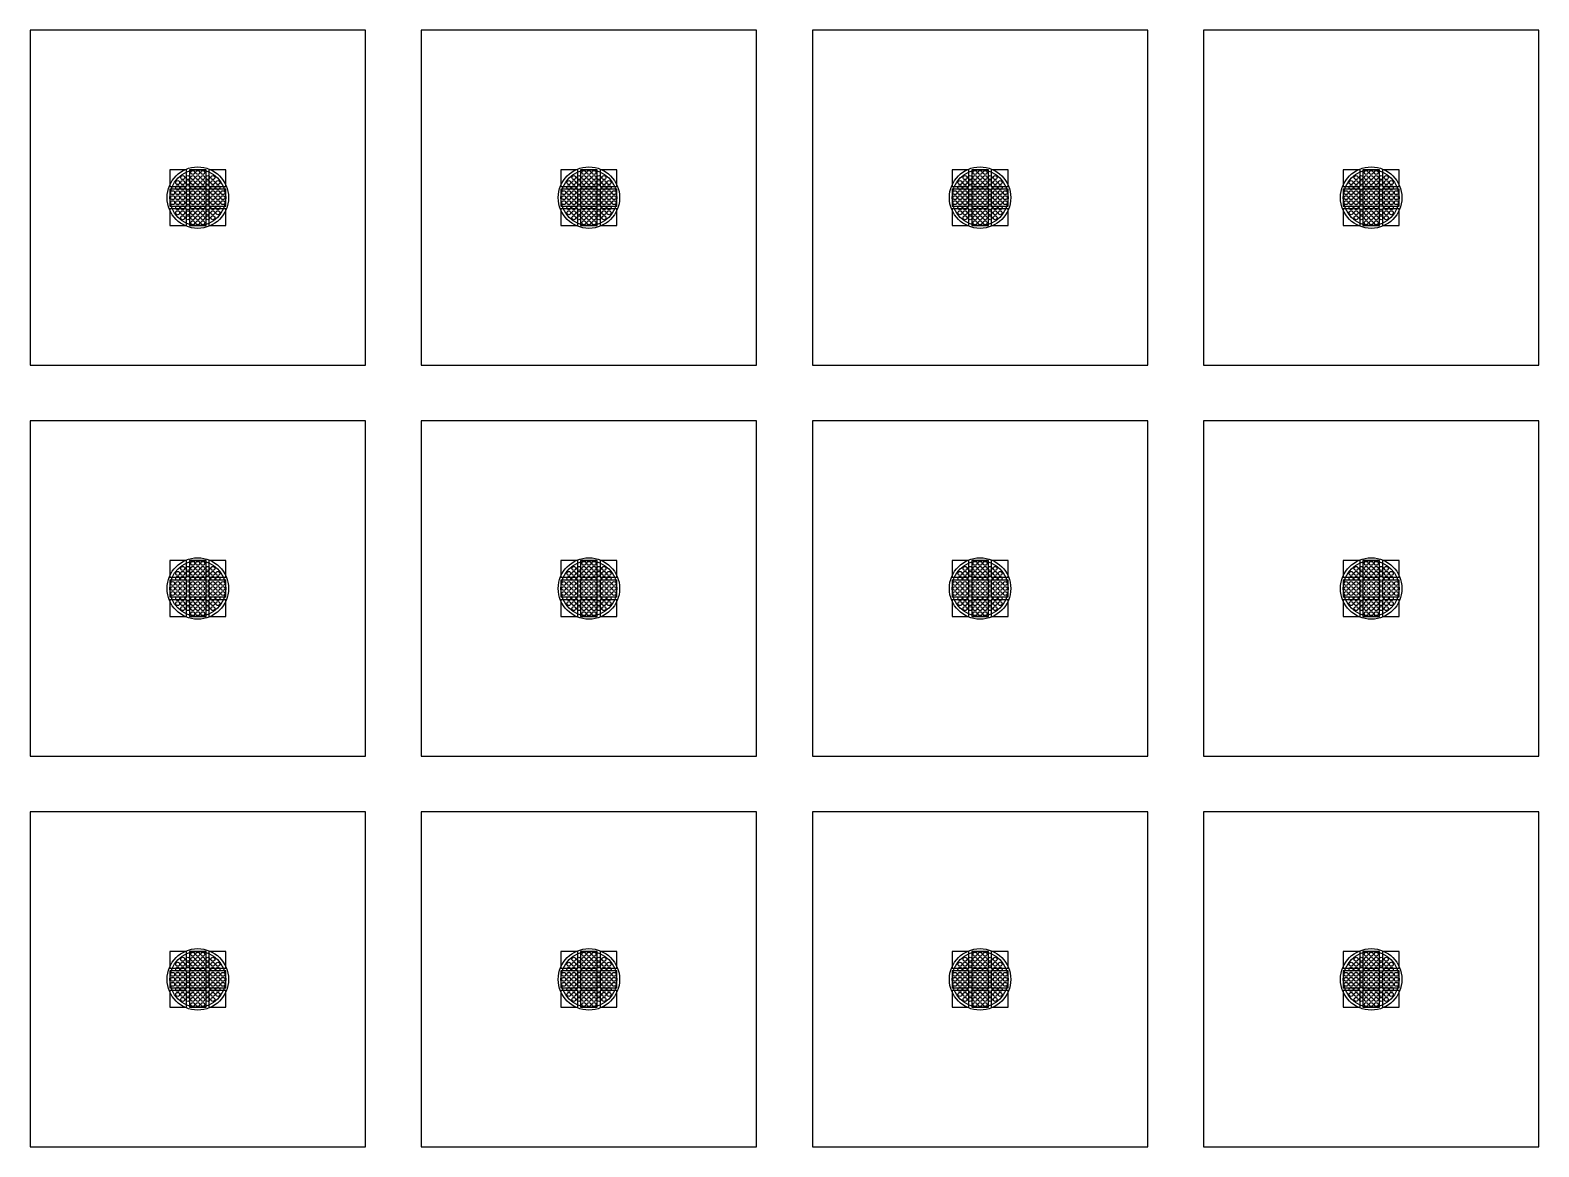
# Model space of a CAD drawing. Extents: x -49 to 54, y -38 to 38.
# Drawn here: x -25 to 2, y -3 to 17 of the extents above; entities that cross this region are included whole.
import ezdxf

# ---------------------------------------------------------------- set-up
doc = ezdxf.new("R2010")
doc.units = 0
for name, color, linetype in [('BACK_LAYER', 5, 'CONTINUOUS'), ('CELL_GRID', 8, 'CONTINUOUS'), ('COND_LAYER_LOWER_ELECTRODE', 6, 'CONTINUOUS'), ('EMITTER', 3, 'CONTINUOUS'), ('LOWER_ELECTRODE', 1, 'CONTINUOUS')]:
    doc.layers.add(name, color=color, linetype=linetype)

msp = doc.modelspace()

# ---------------------------------------------------------------- linework, layer by layer
at = {"layer": 'BACK_LAYER'}
for points in [[(-22.5, 14.2), (-22.2, 14.2), (-22.2, 14.5), (-22.5, 14.5)], [(-22.15, 14.2), (-21.85, 14.2), (-21.85, 14.5), (-22.15, 14.5)], [(-21.8, 14.2), (-21.5, 14.2), (-21.5, 14.5), (-21.8, 14.5)], [(-15.5, 14.2), (-15.2, 14.2), (-15.2, 14.5), (-15.5, 14.5)], [(-15.15, 14.2), (-14.85, 14.2), (-14.85, 14.5), (-15.15, 14.5)], [(-14.8, 14.2), (-14.5, 14.2), (-14.5, 14.5), (-14.8, 14.5)], [(-8.5, 14.2), (-8.2, 14.2), (-8.2, 14.5), (-8.5, 14.5)], [(-8.15, 14.2), (-7.85, 14.2), (-7.85, 14.5), (-8.15, 14.5)], [(-7.8, 14.2), (-7.5, 14.2), (-7.5, 14.5), (-7.8, 14.5)], [(-1.5, 14.2), (-1.2, 14.2), (-1.2, 14.5), (-1.5, 14.5)], [(-1.15, 14.2), (-0.85, 14.2), (-0.85, 14.5), (-1.15, 14.5)], [(-0.8, 14.2), (-0.5, 14.2), (-0.5, 14.5), (-0.8, 14.5)], [(-22.5, 13.85), (-22.2, 13.85), (-22.2, 14.15), (-22.5, 14.15)], [(-22.15, 13.85), (-21.85, 13.85), (-21.85, 14.15), (-22.15, 14.15)], [(-21.8, 13.85), (-21.5, 13.85), (-21.5, 14.15), (-21.8, 14.15)], [(-15.5, 13.85), (-15.2, 13.85), (-15.2, 14.15), (-15.5, 14.15)], [(-15.15, 13.85), (-14.85, 13.85), (-14.85, 14.15), (-15.15, 14.15)], [(-14.8, 13.85), (-14.5, 13.85), (-14.5, 14.15), (-14.8, 14.15)], [(-8.5, 13.85), (-8.2, 13.85), (-8.2, 14.15), (-8.5, 14.15)], [(-8.15, 13.85), (-7.85, 13.85), (-7.85, 14.15), (-8.15, 14.15)], [(-7.8, 13.85), (-7.5, 13.85), (-7.5, 14.15), (-7.8, 14.15)], [(-1.5, 13.85), (-1.2, 13.85), (-1.2, 14.15), (-1.5, 14.15)], [(-1.15, 13.85), (-0.85, 13.85), (-0.85, 14.15), (-1.15, 14.15)], [(-0.8, 13.85), (-0.5, 13.85), (-0.5, 14.15), (-0.8, 14.15)], [(-22.5, 13.5), (-22.2, 13.5), (-22.2, 13.8), (-22.5, 13.8)], [(-22.15, 13.5), (-21.85, 13.5), (-21.85, 13.8), (-22.15, 13.8)], [(-21.8, 13.5), (-21.5, 13.5), (-21.5, 13.8), (-21.8, 13.8)], [(-15.5, 13.5), (-15.2, 13.5), (-15.2, 13.8), (-15.5, 13.8)], [(-15.15, 13.5), (-14.85, 13.5), (-14.85, 13.8), (-15.15, 13.8)], [(-14.8, 13.5), (-14.5, 13.5), (-14.5, 13.8), (-14.8, 13.8)], [(-8.5, 13.5), (-8.2, 13.5), (-8.2, 13.8), (-8.5, 13.8)], [(-8.15, 13.5), (-7.85, 13.5), (-7.85, 13.8), (-8.15, 13.8)], [(-7.8, 13.5), (-7.5, 13.5), (-7.5, 13.8), (-7.8, 13.8)], [(-1.5, 13.5), (-1.2, 13.5), (-1.2, 13.8), (-1.5, 13.8)], [(-1.15, 13.5), (-0.85, 13.5), (-0.85, 13.8), (-1.15, 13.8)], [(-0.8, 13.5), (-0.5, 13.5), (-0.5, 13.8), (-0.8, 13.8)], [(-22.5, 7.2), (-22.2, 7.2), (-22.2, 7.5), (-22.5, 7.5)], [(-22.15, 7.2), (-21.85, 7.2), (-21.85, 7.5), (-22.15, 7.5)], [(-21.8, 7.2), (-21.5, 7.2), (-21.5, 7.5), (-21.8, 7.5)], [(-15.5, 7.2), (-15.2, 7.2), (-15.2, 7.5), (-15.5, 7.5)], [(-15.15, 7.2), (-14.85, 7.2), (-14.85, 7.5), (-15.15, 7.5)], [(-14.8, 7.2), (-14.5, 7.2), (-14.5, 7.5), (-14.8, 7.5)], [(-8.5, 7.2), (-8.2, 7.2), (-8.2, 7.5), (-8.5, 7.5)], [(-8.15, 7.2), (-7.85, 7.2), (-7.85, 7.5), (-8.15, 7.5)], [(-7.8, 7.2), (-7.5, 7.2), (-7.5, 7.5), (-7.8, 7.5)], [(-1.5, 7.2), (-1.2, 7.2), (-1.2, 7.5), (-1.5, 7.5)], [(-1.15, 7.2), (-0.85, 7.2), (-0.85, 7.5), (-1.15, 7.5)], [(-0.8, 7.2), (-0.5, 7.2), (-0.5, 7.5), (-0.8, 7.5)], [(-22.5, 6.85), (-22.2, 6.85), (-22.2, 7.15), (-22.5, 7.15)], [(-22.15, 6.85), (-21.85, 6.85), (-21.85, 7.15), (-22.15, 7.15)], [(-21.8, 6.85), (-21.5, 6.85), (-21.5, 7.15), (-21.8, 7.15)], [(-15.5, 6.85), (-15.2, 6.85), (-15.2, 7.15), (-15.5, 7.15)], [(-15.15, 6.85), (-14.85, 6.85), (-14.85, 7.15), (-15.15, 7.15)], [(-14.8, 6.85), (-14.5, 6.85), (-14.5, 7.15), (-14.8, 7.15)], [(-8.5, 6.85), (-8.2, 6.85), (-8.2, 7.15), (-8.5, 7.15)], [(-8.15, 6.85), (-7.85, 6.85), (-7.85, 7.15), (-8.15, 7.15)], [(-7.8, 6.85), (-7.5, 6.85), (-7.5, 7.15), (-7.8, 7.15)], [(-1.5, 6.85), (-1.2, 6.85), (-1.2, 7.15), (-1.5, 7.15)], [(-1.15, 6.85), (-0.85, 6.85), (-0.85, 7.15), (-1.15, 7.15)], [(-0.8, 6.85), (-0.5, 6.85), (-0.5, 7.15), (-0.8, 7.15)], [(-22.5, 6.5), (-22.2, 6.5), (-22.2, 6.8), (-22.5, 6.8)], [(-22.15, 6.5), (-21.85, 6.5), (-21.85, 6.8), (-22.15, 6.8)], [(-21.8, 6.5), (-21.5, 6.5), (-21.5, 6.8), (-21.8, 6.8)], [(-15.5, 6.5), (-15.2, 6.5), (-15.2, 6.8), (-15.5, 6.8)], [(-15.15, 6.5), (-14.85, 6.5), (-14.85, 6.8), (-15.15, 6.8)], [(-14.8, 6.5), (-14.5, 6.5), (-14.5, 6.8), (-14.8, 6.8)], [(-8.5, 6.5), (-8.2, 6.5), (-8.2, 6.8), (-8.5, 6.8)], [(-8.15, 6.5), (-7.85, 6.5), (-7.85, 6.8), (-8.15, 6.8)], [(-7.8, 6.5), (-7.5, 6.5), (-7.5, 6.8), (-7.8, 6.8)], [(-1.5, 6.5), (-1.2, 6.5), (-1.2, 6.8), (-1.5, 6.8)], [(-1.15, 6.5), (-0.85, 6.5), (-0.85, 6.8), (-1.15, 6.8)], [(-0.8, 6.5), (-0.5, 6.5), (-0.5, 6.8), (-0.8, 6.8)], [(-22.5, 0.2), (-22.2, 0.2), (-22.2, 0.5), (-22.5, 0.5)], [(-22.15, 0.2), (-21.85, 0.2), (-21.85, 0.5), (-22.15, 0.5)], [(-21.8, 0.2), (-21.5, 0.2), (-21.5, 0.5), (-21.8, 0.5)], [(-15.5, 0.2), (-15.2, 0.2), (-15.2, 0.5), (-15.5, 0.5)], [(-15.15, 0.2), (-14.85, 0.2), (-14.85, 0.5), (-15.15, 0.5)], [(-14.8, 0.2), (-14.5, 0.2), (-14.5, 0.5), (-14.8, 0.5)], [(-8.5, 0.2), (-8.2, 0.2), (-8.2, 0.5), (-8.5, 0.5)], [(-8.15, 0.2), (-7.85, 0.2), (-7.85, 0.5), (-8.15, 0.5)], [(-7.8, 0.2), (-7.5, 0.2), (-7.5, 0.5), (-7.8, 0.5)], [(-1.5, 0.2), (-1.2, 0.2), (-1.2, 0.5), (-1.5, 0.5)], [(-1.15, 0.2), (-0.85, 0.2), (-0.85, 0.5), (-1.15, 0.5)], [(-0.8, 0.2), (-0.5, 0.2), (-0.5, 0.5), (-0.8, 0.5)], [(-22.5, -0.15), (-22.2, -0.15), (-22.2, 0.15), (-22.5, 0.15)], [(-22.15, -0.15), (-21.85, -0.15), (-21.85, 0.15), (-22.15, 0.15)], [(-21.8, -0.15), (-21.5, -0.15), (-21.5, 0.15), (-21.8, 0.15)], [(-15.5, -0.15), (-15.2, -0.15), (-15.2, 0.15), (-15.5, 0.15)], [(-15.15, -0.15), (-14.85, -0.15), (-14.85, 0.15), (-15.15, 0.15)], [(-14.8, -0.15), (-14.5, -0.15), (-14.5, 0.15), (-14.8, 0.15)], [(-8.5, -0.15), (-8.2, -0.15), (-8.2, 0.15), (-8.5, 0.15)], [(-8.15, -0.15), (-7.85, -0.15), (-7.85, 0.15), (-8.15, 0.15)], [(-7.8, -0.15), (-7.5, -0.15), (-7.5, 0.15), (-7.8, 0.15)], [(-1.5, -0.15), (-1.2, -0.15), (-1.2, 0.15), (-1.5, 0.15)], [(-1.15, -0.15), (-0.85, -0.15), (-0.85, 0.15), (-1.15, 0.15)], [(-0.8, -0.15), (-0.5, -0.15), (-0.5, 0.15), (-0.8, 0.15)], [(-22.5, -0.5), (-22.2, -0.5), (-22.2, -0.2), (-22.5, -0.2)], [(-22.15, -0.5), (-21.85, -0.5), (-21.85, -0.2), (-22.15, -0.2)], [(-21.8, -0.5), (-21.5, -0.5), (-21.5, -0.2), (-21.8, -0.2)], [(-15.5, -0.5), (-15.2, -0.5), (-15.2, -0.2), (-15.5, -0.2)], [(-15.15, -0.5), (-14.85, -0.5), (-14.85, -0.2), (-15.15, -0.2)], [(-14.8, -0.5), (-14.5, -0.5), (-14.5, -0.2), (-14.8, -0.2)], [(-8.5, -0.5), (-8.2, -0.5), (-8.2, -0.2), (-8.5, -0.2)], [(-8.15, -0.5), (-7.85, -0.5), (-7.85, -0.2), (-8.15, -0.2)], [(-7.8, -0.5), (-7.5, -0.5), (-7.5, -0.2), (-7.8, -0.2)], [(-1.5, -0.5), (-1.2, -0.5), (-1.2, -0.2), (-1.5, -0.2)], [(-1.15, -0.5), (-0.85, -0.5), (-0.85, -0.2), (-1.15, -0.2)], [(-0.8, -0.5), (-0.5, -0.5), (-0.5, -0.2), (-0.8, -0.2)]]:
    msp.add_lwpolyline(points, close=True, dxfattribs=at)
at = {"layer": 'CELL_GRID'}
for points in [[(-25, 11), (-19, 11), (-19, 17), (-25, 17)], [(-18, 11), (-12, 11), (-12, 17), (-18, 17)], [(-11, 11), (-5, 11), (-5, 17), (-11, 17)], [(-4, 11), (2, 11), (2, 17), (-4, 17)], [(-25, 4), (-19, 4), (-19, 10), (-25, 10)], [(-18, 4), (-12, 4), (-12, 10), (-18, 10)], [(-11, 4), (-5, 4), (-5, 10), (-11, 10)], [(-4, 4), (2, 4), (2, 10), (-4, 10)], [(-25, -3), (-19, -3), (-19, 3), (-25, 3)], [(-18, -3), (-12, -3), (-12, 3), (-18, 3)], [(-11, -3), (-5, -3), (-5, 3), (-11, 3)], [(-4, -3), (2, -3), (2, 3), (-4, 3)]]:
    msp.add_lwpolyline(points, close=True, dxfattribs=at)
at = {"layer": 'COND_LAYER_LOWER_ELECTRODE'}
for centre in [(-22, 14), (-15, 14), (-8, 14), (-1, 14), (-22, 7), (-15, 7), (-8, 7), (-1, 7), (-22, 0), (-15, 0), (-8, 0), (-1, 0)]:
    msp.add_circle(centre, 0.55, dxfattribs=at)
at = {"layer": 'EMITTER'}
for centre in [(-22, 14), (-15, 14), (-8, 14), (-1, 14), (-22, 7), (-15, 7), (-8, 7), (-1, 7), (-22, 0), (-15, 0), (-8, 0), (-1, 0)]:
    msp.add_circle(centre, 0.5, dxfattribs=at)
at = {"layer": 'LOWER_ELECTRODE'}
for centre in [(-22.27, 14.36), (-22.18, 14.36), (-22.09, 14.45), (-22.09, 14.36), (-22, 14.45), (-22, 14.36), (-21.91, 14.45), (-21.91, 14.36), (-21.82, 14.36), (-21.73, 14.36), (-15.27, 14.36), (-15.18, 14.36), (-15.09, 14.45), (-15.09, 14.36), (-15, 14.45), (-15, 14.36), (-14.91, 14.45), (-14.91, 14.36), (-14.82, 14.36), (-14.73, 14.36), (-8.27, 14.36), (-8.18, 14.36), (-8.09, 14.45), (-8.09, 14.36), (-8, 14.45), (-8, 14.36), (-7.91, 14.45), (-7.91, 14.36), (-7.82, 14.36), (-7.73, 14.36), (-1.27, 14.36), (-1.18, 14.36), (-1.09, 14.45), (-1.09, 14.36), (-1, 14.45), (-1, 14.36), (-0.91, 14.45), (-0.91, 14.36), (-0.82, 14.36), (-0.73, 14.36), (-22.45, 14.09), (-22.36, 14.27), (-22.36, 14.18), (-22.36, 14.09), (-22.27, 14.27), (-22.27, 14.18), (-22.27, 14.09), (-22.18, 14.27), (-22.18, 14.18), (-22.18, 14.09), (-22.09, 14.27), (-22.09, 14.18), (-22.09, 14.09), (-22, 14.27), (-22, 14.18), (-22, 14.09), (-21.91, 14.27), (-21.91, 14.18), (-21.91, 14.09), (-21.82, 14.27), (-21.82, 14.18), (-21.82, 14.09), (-21.73, 14.27), (-21.73, 14.18), (-21.73, 14.09), (-21.64, 14.27), (-21.64, 14.18), (-21.64, 14.09), (-21.55, 14.09), (-15.45, 14.09), (-15.36, 14.27), (-15.36, 14.18), (-15.36, 14.09), (-15.27, 14.27), (-15.27, 14.18), (-15.27, 14.09), (-15.18, 14.27), (-15.18, 14.18), (-15.18, 14.09), (-15.09, 14.27), (-15.09, 14.18), (-15.09, 14.09), (-15, 14.27), (-15, 14.18), (-15, 14.09), (-14.91, 14.27), (-14.91, 14.18), (-14.91, 14.09), (-14.82, 14.27), (-14.82, 14.18), (-14.82, 14.09), (-14.73, 14.27), (-14.73, 14.18), (-14.73, 14.09), (-14.64, 14.27), (-14.64, 14.18), (-14.64, 14.09), (-14.55, 14.09), (-8.45, 14.09), (-8.36, 14.27), (-8.36, 14.18), (-8.36, 14.09), (-8.27, 14.27), (-8.27, 14.18), (-8.27, 14.09), (-8.18, 14.27), (-8.18, 14.18), (-8.18, 14.09), (-8.09, 14.27), (-8.09, 14.18), (-8.09, 14.09), (-8, 14.27), (-8, 14.18), (-8, 14.09), (-7.91, 14.27), (-7.91, 14.18), (-7.91, 14.09), (-7.82, 14.27), (-7.82, 14.18), (-7.82, 14.09), (-7.73, 14.27), (-7.73, 14.18), (-7.73, 14.09), (-7.64, 14.27), (-7.64, 14.18), (-7.64, 14.09), (-7.55, 14.09), (-1.45, 14.09), (-1.36, 14.27), (-1.36, 14.18), (-1.36, 14.09), (-1.27, 14.27), (-1.27, 14.18), (-1.27, 14.09), (-1.18, 14.27), (-1.18, 14.18), (-1.18, 14.09), (-1.09, 14.27), (-1.09, 14.18), (-1.09, 14.09), (-1, 14.27), (-1, 14.18), (-1, 14.09), (-0.91, 14.27), (-0.91, 14.18), (-0.91, 14.09), (-0.82, 14.27), (-0.82, 14.18), (-0.82, 14.09), (-0.73, 14.27), (-0.73, 14.18), (-0.73, 14.09), (-0.64, 14.27), (-0.64, 14.18), (-0.64, 14.09), (-0.55, 14.09), (-22.45, 14), (-22.45, 13.91), (-22.36, 14), (-22.36, 13.91), (-22.36, 13.82), (-22.27, 14), (-22.27, 13.91), (-22.27, 13.82), (-22.18, 14), (-22.18, 13.91), (-22.18, 13.82), (-22.09, 14), (-22.09, 13.91), (-22.09, 13.82), (-22, 14), (-22, 13.91), (-22, 13.82), (-21.91, 14), (-21.91, 13.91), (-21.91, 13.82), (-21.82, 14), (-21.82, 13.91), (-21.82, 13.82), (-21.73, 14), (-21.73, 13.91), (-21.73, 13.82), (-21.64, 14), (-21.64, 13.91), (-21.64, 13.82), (-21.55, 14), (-21.55, 13.91), (-15.45, 14), (-15.45, 13.91), (-15.36, 14), (-15.36, 13.91), (-15.36, 13.82), (-15.27, 14), (-15.27, 13.91), (-15.27, 13.82), (-15.18, 14), (-15.18, 13.91), (-15.18, 13.82), (-15.09, 14), (-15.09, 13.91), (-15.09, 13.82), (-15, 14), (-15, 13.91), (-15, 13.82), (-14.91, 14), (-14.91, 13.91), (-14.91, 13.82), (-14.82, 14), (-14.82, 13.91), (-14.82, 13.82), (-14.73, 14), (-14.73, 13.91), (-14.73, 13.82), (-14.64, 14), (-14.64, 13.91), (-14.64, 13.82), (-14.55, 14), (-14.55, 13.91), (-8.45, 14), (-8.45, 13.91), (-8.36, 14), (-8.36, 13.91), (-8.36, 13.82), (-8.27, 14), (-8.27, 13.91), (-8.27, 13.82), (-8.18, 14), (-8.18, 13.91), (-8.18, 13.82), (-8.09, 14), (-8.09, 13.91), (-8.09, 13.82), (-8, 14), (-8, 13.91), (-8, 13.82), (-7.91, 14), (-7.91, 13.91), (-7.91, 13.82), (-7.82, 14), (-7.82, 13.91), (-7.82, 13.82), (-7.73, 14), (-7.73, 13.91), (-7.73, 13.82), (-7.64, 14), (-7.64, 13.91), (-7.64, 13.82), (-7.55, 14), (-7.55, 13.91), (-1.45, 14), (-1.45, 13.91), (-1.36, 14), (-1.36, 13.91), (-1.36, 13.82), (-1.27, 14), (-1.27, 13.91), (-1.27, 13.82), (-1.18, 14), (-1.18, 13.91), (-1.18, 13.82), (-1.09, 14), (-1.09, 13.91), (-1.09, 13.82), (-1, 14), (-1, 13.91), (-1, 13.82), (-0.91, 14), (-0.91, 13.91), (-0.91, 13.82), (-0.82, 14), (-0.82, 13.91), (-0.82, 13.82), (-0.73, 14), (-0.73, 13.91), (-0.73, 13.82), (-0.64, 14), (-0.64, 13.91), (-0.64, 13.82), (-0.55, 14), (-0.55, 13.91), (-22.36, 13.73), (-22.27, 13.73), (-22.27, 13.64), (-22.18, 13.73), (-22.18, 13.64), (-22.09, 13.73), (-22.09, 13.64), (-22.09, 13.55), (-22, 13.73), (-22, 13.64), (-22, 13.55), (-21.91, 13.73), (-21.91, 13.64), (-21.91, 13.55), (-21.82, 13.73), (-21.82, 13.64), (-21.73, 13.73), (-21.73, 13.64), (-21.64, 13.73), (-15.36, 13.73), (-15.27, 13.73), (-15.27, 13.64), (-15.18, 13.73), (-15.18, 13.64), (-15.09, 13.73), (-15.09, 13.64), (-15.09, 13.55), (-15, 13.73), (-15, 13.64), (-15, 13.55), (-14.91, 13.73), (-14.91, 13.64), (-14.91, 13.55), (-14.82, 13.73), (-14.82, 13.64), (-14.73, 13.73), (-14.73, 13.64), (-14.64, 13.73), (-8.36, 13.73), (-8.27, 13.73), (-8.27, 13.64), (-8.18, 13.73), (-8.18, 13.64), (-8.09, 13.73), (-8.09, 13.64), (-8.09, 13.55), (-8, 13.73), (-8, 13.64), (-8, 13.55), (-7.91, 13.73), (-7.91, 13.64), (-7.91, 13.55), (-7.82, 13.73), (-7.82, 13.64), (-7.73, 13.73), (-7.73, 13.64), (-7.64, 13.73), (-1.36, 13.73), (-1.27, 13.73), (-1.27, 13.64), (-1.18, 13.73), (-1.18, 13.64), (-1.09, 13.73), (-1.09, 13.64), (-1.09, 13.55), (-1, 13.73), (-1, 13.64), (-1, 13.55), (-0.91, 13.73), (-0.91, 13.64), (-0.91, 13.55), (-0.82, 13.73), (-0.82, 13.64), (-0.73, 13.73), (-0.73, 13.64), (-0.64, 13.73), (-22.36, 7.27), (-22.27, 7.36), (-22.27, 7.27), (-22.18, 7.36), (-22.18, 7.27), (-22.09, 7.45), (-22.09, 7.36), (-22.09, 7.27), (-22, 7.45), (-22, 7.36), (-22, 7.27), (-21.91, 7.45), (-21.91, 7.36), (-21.91, 7.27), (-21.82, 7.36), (-21.82, 7.27), (-21.73, 7.36), (-21.73, 7.27), (-21.64, 7.27), (-15.36, 7.27), (-15.27, 7.36), (-15.27, 7.27), (-15.18, 7.36), (-15.18, 7.27), (-15.09, 7.45), (-15.09, 7.36), (-15.09, 7.27), (-15, 7.45), (-15, 7.36), (-15, 7.27), (-14.91, 7.45), (-14.91, 7.36), (-14.91, 7.27), (-14.82, 7.36), (-14.82, 7.27), (-14.73, 7.36), (-14.73, 7.27), (-14.64, 7.27), (-8.36, 7.27), (-8.27, 7.36), (-8.27, 7.27), (-8.18, 7.36), (-8.18, 7.27), (-8.09, 7.45), (-8.09, 7.36), (-8.09, 7.27), (-8, 7.45), (-8, 7.36), (-8, 7.27), (-7.91, 7.45), (-7.91, 7.36), (-7.91, 7.27), (-7.82, 7.36), (-7.82, 7.27), (-7.73, 7.36), (-7.73, 7.27), (-7.64, 7.27), (-1.36, 7.27), (-1.27, 7.36), (-1.27, 7.27), (-1.18, 7.36), (-1.18, 7.27), (-1.09, 7.45), (-1.09, 7.36), (-1.09, 7.27), (-1, 7.45), (-1, 7.36), (-1, 7.27), (-0.91, 7.45), (-0.91, 7.36), (-0.91, 7.27), (-0.82, 7.36), (-0.82, 7.27), (-0.73, 7.36), (-0.73, 7.27), (-0.64, 7.27), (-22.45, 7.09), (-22.45, 7), (-22.36, 7.18), (-22.36, 7.09), (-22.36, 7), (-22.27, 7.18), (-22.27, 7.09), (-22.27, 7), (-22.18, 7.18), (-22.18, 7.09), (-22.18, 7), (-22.09, 7.18), (-22.09, 7.09), (-22.09, 7), (-22, 7.18), (-22, 7.09), (-22, 7), (-21.91, 7.18), (-21.91, 7.09), (-21.91, 7), (-21.82, 7.18), (-21.82, 7.09), (-21.82, 7), (-21.73, 7.18), (-21.73, 7.09), (-21.73, 7), (-21.64, 7.18), (-21.64, 7.09), (-21.64, 7), (-21.55, 7.09), (-21.55, 7), (-15.45, 7.09), (-15.45, 7), (-15.36, 7.18), (-15.36, 7.09), (-15.36, 7), (-15.27, 7.18), (-15.27, 7.09), (-15.27, 7), (-15.18, 7.18), (-15.18, 7.09), (-15.18, 7), (-15.09, 7.18), (-15.09, 7.09), (-15.09, 7), (-15, 7.18), (-15, 7.09), (-15, 7), (-14.91, 7.18), (-14.91, 7.09), (-14.91, 7), (-14.82, 7.18), (-14.82, 7.09), (-14.82, 7), (-14.73, 7.18), (-14.73, 7.09), (-14.73, 7), (-14.64, 7.18), (-14.64, 7.09), (-14.64, 7), (-14.55, 7.09), (-14.55, 7), (-8.45, 7.09), (-8.45, 7), (-8.36, 7.18), (-8.36, 7.09), (-8.36, 7), (-8.27, 7.18), (-8.27, 7.09), (-8.27, 7), (-8.18, 7.18), (-8.18, 7.09), (-8.18, 7), (-8.09, 7.18), (-8.09, 7.09), (-8.09, 7), (-8, 7.18), (-8, 7.09), (-8, 7), (-7.91, 7.18), (-7.91, 7.09), (-7.91, 7), (-7.82, 7.18), (-7.82, 7.09), (-7.82, 7), (-7.73, 7.18), (-7.73, 7.09), (-7.73, 7), (-7.64, 7.18), (-7.64, 7.09), (-7.64, 7), (-7.55, 7.09), (-7.55, 7), (-1.45, 7.09), (-1.45, 7), (-1.36, 7.18), (-1.36, 7.09), (-1.36, 7), (-1.27, 7.18), (-1.27, 7.09), (-1.27, 7), (-1.18, 7.18), (-1.18, 7.09), (-1.18, 7), (-1.09, 7.18), (-1.09, 7.09), (-1.09, 7), (-1, 7.18), (-1, 7.09), (-1, 7), (-0.91, 7.18), (-0.91, 7.09), (-0.91, 7), (-0.82, 7.18), (-0.82, 7.09), (-0.82, 7), (-0.73, 7.18), (-0.73, 7.09), (-0.73, 7), (-0.64, 7.18), (-0.64, 7.09), (-0.64, 7), (-0.55, 7.09), (-0.55, 7), (-22.45, 6.91), (-22.36, 6.91), (-22.36, 6.82), (-22.36, 6.73), (-22.27, 6.91), (-22.27, 6.82), (-22.27, 6.73), (-22.18, 6.91), (-22.18, 6.82), (-22.18, 6.73), (-22.09, 6.91), (-22.09, 6.82), (-22.09, 6.73), (-22, 6.91), (-22, 6.82), (-22, 6.73), (-21.91, 6.91), (-21.91, 6.82), (-21.91, 6.73), (-21.82, 6.91), (-21.82, 6.82), (-21.82, 6.73), (-21.73, 6.91), (-21.73, 6.82), (-21.73, 6.73), (-21.64, 6.91), (-21.64, 6.82), (-21.64, 6.73), (-21.55, 6.91), (-15.45, 6.91), (-15.36, 6.91), (-15.36, 6.82), (-15.36, 6.73), (-15.27, 6.91), (-15.27, 6.82), (-15.27, 6.73), (-15.18, 6.91), (-15.18, 6.82), (-15.18, 6.73), (-15.09, 6.91), (-15.09, 6.82), (-15.09, 6.73), (-15, 6.91), (-15, 6.82), (-15, 6.73), (-14.91, 6.91), (-14.91, 6.82), (-14.91, 6.73), (-14.82, 6.91), (-14.82, 6.82), (-14.82, 6.73), (-14.73, 6.91), (-14.73, 6.82), (-14.73, 6.73), (-14.64, 6.91), (-14.64, 6.82), (-14.64, 6.73), (-14.55, 6.91), (-8.45, 6.91), (-8.36, 6.91), (-8.36, 6.82), (-8.36, 6.73), (-8.27, 6.91), (-8.27, 6.82), (-8.27, 6.73), (-8.18, 6.91), (-8.18, 6.82), (-8.18, 6.73), (-8.09, 6.91), (-8.09, 6.82), (-8.09, 6.73), (-8, 6.91), (-8, 6.82), (-8, 6.73), (-7.91, 6.91), (-7.91, 6.82), (-7.91, 6.73), (-7.82, 6.91), (-7.82, 6.82), (-7.82, 6.73), (-7.73, 6.91), (-7.73, 6.82), (-7.73, 6.73), (-7.64, 6.91), (-7.64, 6.82), (-7.64, 6.73), (-7.55, 6.91), (-1.45, 6.91), (-1.36, 6.91), (-1.36, 6.82), (-1.36, 6.73), (-1.27, 6.91), (-1.27, 6.82), (-1.27, 6.73), (-1.18, 6.91), (-1.18, 6.82), (-1.18, 6.73), (-1.09, 6.91), (-1.09, 6.82), (-1.09, 6.73), (-1, 6.91), (-1, 6.82), (-1, 6.73), (-0.91, 6.91), (-0.91, 6.82), (-0.91, 6.73), (-0.82, 6.91), (-0.82, 6.82), (-0.82, 6.73), (-0.73, 6.91), (-0.73, 6.82), (-0.73, 6.73), (-0.64, 6.91), (-0.64, 6.82), (-0.64, 6.73), (-0.55, 6.91), (-22.27, 6.64), (-22.18, 6.64), (-22.09, 6.64), (-22.09, 6.55), (-22, 6.64), (-22, 6.55), (-21.91, 6.64), (-21.91, 6.55), (-21.82, 6.64), (-21.73, 6.64), (-15.27, 6.64), (-15.18, 6.64), (-15.09, 6.64), (-15.09, 6.55), (-15, 6.64), (-15, 6.55), (-14.91, 6.64), (-14.91, 6.55), (-14.82, 6.64), (-14.73, 6.64), (-8.27, 6.64), (-8.18, 6.64), (-8.09, 6.64), (-8.09, 6.55), (-8, 6.64), (-8, 6.55), (-7.91, 6.64), (-7.91, 6.55), (-7.82, 6.64), (-7.73, 6.64), (-1.27, 6.64), (-1.18, 6.64), (-1.09, 6.64), (-1.09, 6.55), (-1, 6.64), (-1, 6.55), (-0.91, 6.64), (-0.91, 6.55), (-0.82, 6.64), (-0.73, 6.64), (-22.36, 0.27), (-22.27, 0.36), (-22.27, 0.27), (-22.18, 0.36), (-22.18, 0.27), (-22.09, 0.45), (-22.09, 0.36), (-22.09, 0.27), (-22, 0.45), (-22, 0.36), (-22, 0.27), (-21.91, 0.45), (-21.91, 0.36), (-21.91, 0.27), (-21.82, 0.36), (-21.82, 0.27), (-21.73, 0.36), (-21.73, 0.27), (-21.64, 0.27), (-15.36, 0.27), (-15.27, 0.36), (-15.27, 0.27), (-15.18, 0.36), (-15.18, 0.27), (-15.09, 0.45), (-15.09, 0.36), (-15.09, 0.27), (-15, 0.45), (-15, 0.36), (-15, 0.27), (-14.91, 0.45), (-14.91, 0.36), (-14.91, 0.27), (-14.82, 0.36), (-14.82, 0.27), (-14.73, 0.36), (-14.73, 0.27), (-14.64, 0.27), (-8.36, 0.27), (-8.27, 0.36), (-8.27, 0.27), (-8.18, 0.36), (-8.18, 0.27), (-8.09, 0.45), (-8.09, 0.36), (-8.09, 0.27), (-8, 0.45), (-8, 0.36), (-8, 0.27), (-7.91, 0.45), (-7.91, 0.36), (-7.91, 0.27), (-7.82, 0.36), (-7.82, 0.27), (-7.73, 0.36), (-7.73, 0.27), (-7.64, 0.27), (-1.36, 0.27), (-1.27, 0.36), (-1.27, 0.27), (-1.18, 0.36), (-1.18, 0.27), (-1.09, 0.45), (-1.09, 0.36), (-1.09, 0.27), (-1, 0.45), (-1, 0.36), (-1, 0.27), (-0.91, 0.45), (-0.91, 0.36), (-0.91, 0.27), (-0.82, 0.36), (-0.82, 0.27), (-0.73, 0.36), (-0.73, 0.27), (-0.64, 0.27), (-22.45, 0.09), (-22.45, 0), (-22.36, 0.18), (-22.36, 0.09), (-22.36, 0), (-22.27, 0.18), (-22.27, 0.09), (-22.27, 0), (-22.18, 0.18), (-22.18, 0.09), (-22.18, 0), (-22.09, 0.18), (-22.09, 0.09), (-22.09, 0), (-22, 0.18), (-22, 0.09), (-22, 0), (-21.91, 0.18), (-21.91, 0.09), (-21.91, 0), (-21.82, 0.18), (-21.82, 0.09), (-21.82, 0), (-21.73, 0.18), (-21.73, 0.09), (-21.73, 0), (-21.64, 0.18), (-21.64, 0.09), (-21.64, 0), (-21.55, 0.09), (-21.55, 0), (-15.45, 0.09), (-15.45, 0), (-15.36, 0.18), (-15.36, 0.09), (-15.36, 0), (-15.27, 0.18), (-15.27, 0.09), (-15.27, 0), (-15.18, 0.18), (-15.18, 0.09), (-15.18, 0), (-15.09, 0.18), (-15.09, 0.09), (-15.09, 0), (-15, 0.18), (-15, 0.09), (-15, 0), (-14.91, 0.18), (-14.91, 0.09), (-14.91, 0), (-14.82, 0.18), (-14.82, 0.09), (-14.82, 0), (-14.73, 0.18), (-14.73, 0.09), (-14.73, 0), (-14.64, 0.18), (-14.64, 0.09), (-14.64, 0), (-14.55, 0.09), (-14.55, 0), (-8.45, 0.09), (-8.45, 0), (-8.36, 0.18), (-8.36, 0.09), (-8.36, 0), (-8.27, 0.18), (-8.27, 0.09), (-8.27, 0), (-8.18, 0.18), (-8.18, 0.09), (-8.18, 0), (-8.09, 0.18), (-8.09, 0.09), (-8.09, 0), (-8, 0.18), (-8, 0.09), (-8, 0), (-7.91, 0.18), (-7.91, 0.09), (-7.91, 0), (-7.82, 0.18), (-7.82, 0.09), (-7.82, 0), (-7.73, 0.18), (-7.73, 0.09), (-7.73, 0), (-7.64, 0.18), (-7.64, 0.09), (-7.64, 0), (-7.55, 0.09), (-7.55, 0), (-1.45, 0.09), (-1.45, 0), (-1.36, 0.18), (-1.36, 0.09), (-1.36, 0), (-1.27, 0.18), (-1.27, 0.09), (-1.27, 0), (-1.18, 0.18), (-1.18, 0.09), (-1.18, 0), (-1.09, 0.18), (-1.09, 0.09), (-1.09, 0), (-1, 0.18), (-1, 0.09), (-1, 0), (-0.91, 0.18), (-0.91, 0.09), (-0.91, 0), (-0.82, 0.18), (-0.82, 0.09), (-0.82, 0), (-0.73, 0.18), (-0.73, 0.09), (-0.73, 0), (-0.64, 0.18), (-0.64, 0.09), (-0.64, 0), (-0.55, 0.09), (-0.55, 0), (-22.45, -0.09), (-22.36, -0.09), (-22.36, -0.18), (-22.36, -0.27), (-22.27, -0.09), (-22.27, -0.18), (-22.27, -0.27), (-22.18, -0.09), (-22.18, -0.18), (-22.18, -0.27), (-22.09, -0.09), (-22.09, -0.18), (-22.09, -0.27), (-22, -0.09), (-22, -0.18), (-22, -0.27), (-21.91, -0.09), (-21.91, -0.18), (-21.91, -0.27), (-21.82, -0.09), (-21.82, -0.18), (-21.82, -0.27), (-21.73, -0.09), (-21.73, -0.18), (-21.73, -0.27), (-21.64, -0.09), (-21.64, -0.18), (-21.64, -0.27), (-21.55, -0.09), (-15.45, -0.09), (-15.36, -0.09), (-15.36, -0.18), (-15.36, -0.27), (-15.27, -0.09), (-15.27, -0.18), (-15.27, -0.27), (-15.18, -0.09), (-15.18, -0.18), (-15.18, -0.27), (-15.09, -0.09), (-15.09, -0.18), (-15.09, -0.27), (-15, -0.09), (-15, -0.18), (-15, -0.27), (-14.91, -0.09), (-14.91, -0.18), (-14.91, -0.27), (-14.82, -0.09), (-14.82, -0.18), (-14.82, -0.27), (-14.73, -0.09), (-14.73, -0.18), (-14.73, -0.27), (-14.64, -0.09), (-14.64, -0.18), (-14.64, -0.27), (-14.55, -0.09), (-8.45, -0.09), (-8.36, -0.09), (-8.36, -0.18), (-8.36, -0.27), (-8.27, -0.09), (-8.27, -0.18), (-8.27, -0.27), (-8.18, -0.09), (-8.18, -0.18), (-8.18, -0.27), (-8.09, -0.09), (-8.09, -0.18), (-8.09, -0.27), (-8, -0.09), (-8, -0.18), (-8, -0.27), (-7.91, -0.09), (-7.91, -0.18), (-7.91, -0.27), (-7.82, -0.09), (-7.82, -0.18), (-7.82, -0.27), (-7.73, -0.09), (-7.73, -0.18), (-7.73, -0.27), (-7.64, -0.09), (-7.64, -0.18), (-7.64, -0.27), (-7.55, -0.09), (-1.45, -0.09), (-1.36, -0.09), (-1.36, -0.18), (-1.36, -0.27), (-1.27, -0.09), (-1.27, -0.18), (-1.27, -0.27), (-1.18, -0.09), (-1.18, -0.18), (-1.18, -0.27), (-1.09, -0.09), (-1.09, -0.18), (-1.09, -0.27), (-1, -0.09), (-1, -0.18), (-1, -0.27), (-0.91, -0.09), (-0.91, -0.18), (-0.91, -0.27), (-0.82, -0.09), (-0.82, -0.18), (-0.82, -0.27), (-0.73, -0.09), (-0.73, -0.18), (-0.73, -0.27), (-0.64, -0.09), (-0.64, -0.18), (-0.64, -0.27), (-0.55, -0.09), (-22.27, -0.36), (-22.18, -0.36), (-22.09, -0.36), (-22.09, -0.45), (-22, -0.36), (-22, -0.45), (-21.91, -0.36), (-21.91, -0.45), (-21.82, -0.36), (-21.73, -0.36), (-15.27, -0.36), (-15.18, -0.36), (-15.09, -0.36), (-15.09, -0.45), (-15, -0.36), (-15, -0.45), (-14.91, -0.36), (-14.91, -0.45), (-14.82, -0.36), (-14.73, -0.36), (-8.27, -0.36), (-8.18, -0.36), (-8.09, -0.36), (-8.09, -0.45), (-8, -0.36), (-8, -0.45), (-7.91, -0.36), (-7.91, -0.45), (-7.82, -0.36), (-7.73, -0.36), (-1.27, -0.36), (-1.18, -0.36), (-1.09, -0.36), (-1.09, -0.45), (-1, -0.36), (-1, -0.45), (-0.91, -0.36), (-0.91, -0.45), (-0.82, -0.36), (-0.73, -0.36)]:
    msp.add_circle(centre, 0.035, dxfattribs=at)

doc.saveas('drawing.dxf')
